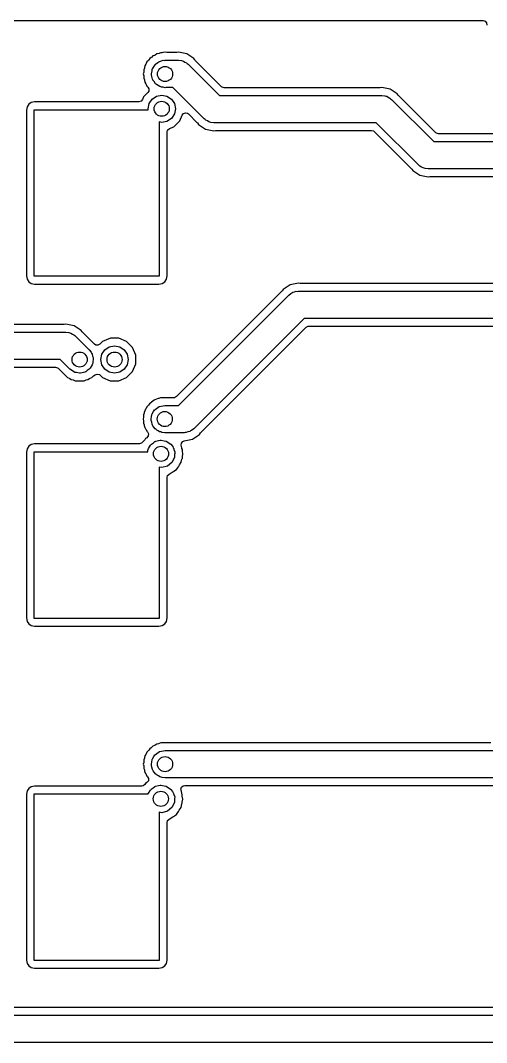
# Model space of a CAD drawing. Extents: x 2.66 to 5.22, y -3.92 to -3.24.
# Drawn here: x 3.123 to 3.431, y -3.92 to -3.244 of the extents above; entities that cross this region are included whole.
import ezdxf

# ---------------------------------------------------------------- set-up
doc = ezdxf.new("R2010")
doc.units = 0
doc.header["$MEASUREMENT"] = 0
doc.layers.add('BLACK', color=7, linetype='CONTINUOUS')

msp = doc.modelspace()

# ---------------------------------------------------------------- linework, layer by layer
at = {"layer": 'BLACK', "linetype": 'CONTINUOUS'}
for p, q in [((2.81354, -3.24409), (3.42871, -3.24409)), ((3.42871, -3.24409), (3.43007, -3.24449)), ((3.43007, -3.24449), (3.431, -3.24557)), ((3.431, -3.24557), (3.43118, -3.24711)), ((3.21303, -3.26615), (3.21182, -3.26696)), ((3.21446, -3.26586), (3.21303, -3.26615)), ((3.21494, -3.26572), (3.21446, -3.26586)), ((3.21562, -3.26543), (3.21494, -3.26572)), ((3.21636, -3.26543), (3.21562, -3.26543)), ((3.21685, -3.26538), (3.21636, -3.26543)), ((3.21853, -3.26505), (3.21685, -3.26538)), ((3.21968, -3.26528), (3.21853, -3.26505)), ((3.22017, -3.26533), (3.21968, -3.26528)), ((3.22567, -3.26533), (3.22017, -3.26533)), ((3.22617, -3.26528), (3.22567, -3.26533)), ((3.22731, -3.26505), (3.22617, -3.26528)), ((3.23281, -3.26615), (3.22731, -3.26505)), ((3.23747, -3.26926), (3.23281, -3.26615)), ((3.2058, -3.27306), (3.20515, -3.27403)), ((3.20603, -3.27262), (3.2058, -3.27306)), ((3.20648, -3.27154), (3.20603, -3.27262)), ((3.20741, -3.27061), (3.20648, -3.27154)), ((3.20772, -3.27023), (3.20741, -3.27061)), ((3.20837, -3.26926), (3.20772, -3.27023)), ((3.20934, -3.26861), (3.20837, -3.26926)), ((3.20972, -3.2683), (3.20934, -3.26861)), ((3.21044, -3.26758), (3.20972, -3.2683)), ((3.21138, -3.26719), (3.21044, -3.26758)), ((3.21182, -3.26696), (3.21138, -3.26719)), ((3.21141, -3.27404), (3.2118, -3.27336)), ((3.2118, -3.27336), (3.21192, -3.27328)), ((3.21192, -3.27328), (3.21202, -3.27312)), ((3.21202, -3.27312), (3.21213, -3.27302)), ((3.21213, -3.27302), (3.2136, -3.27183)), ((3.2136, -3.27183), (3.21427, -3.27157)), ((3.21427, -3.27157), (3.21485, -3.27115)), ((3.21485, -3.27115), (3.21601, -3.2709)), ((3.21601, -3.2709), (3.21711, -3.27048)), ((3.21711, -3.27048), (3.21783, -3.27052)), ((3.21783, -3.27052), (3.21853, -3.27037)), ((3.21853, -3.27037), (3.22731, -3.27037)), ((3.22731, -3.27037), (3.22919, -3.27056)), ((3.22919, -3.27056), (3.22985, -3.27086)), ((3.22985, -3.27086), (3.23055, -3.27097)), ((3.23055, -3.27097), (3.23155, -3.27161)), ((3.23155, -3.27161), (3.23263, -3.2721)), ((3.23263, -3.2721), (3.23311, -3.27263)), ((3.23311, -3.27263), (3.23371, -3.27302)), ((3.23371, -3.27302), (3.25439, -3.2937)), ((3.23812, -3.27023), (3.23747, -3.26926)), ((3.23843, -3.27061), (3.23812, -3.27023)), ((3.25574, -3.28792), (3.23843, -3.27061)), ((3.20428, -3.27838), (3.20405, -3.27953)), ((3.20405, -3.27953), (3.20428, -3.28067)), ((3.20433, -3.27789), (3.20428, -3.27838)), ((3.20478, -3.27565), (3.20433, -3.27672)), ((3.20433, -3.27672), (3.20433, -3.27789)), ((3.20492, -3.27517), (3.20478, -3.27565)), ((3.20515, -3.27403), (3.20492, -3.27517)), ((3.20937, -3.27953), (3.2098, -3.27737)), ((3.20942, -3.27977), (3.20937, -3.27953)), ((3.20938, -3.28), (3.20942, -3.27977)), ((3.2097, -3.28119), (3.20938, -3.28)), ((3.2098, -3.27737), (3.20997, -3.27628)), ((3.20997, -3.27628), (3.21003, -3.27618)), ((3.21003, -3.27618), (3.21006, -3.27606)), ((3.21006, -3.27606), (3.21141, -3.27404)), ((3.20428, -3.28067), (3.20433, -3.28116)), ((3.20433, -3.28116), (3.20433, -3.28233)), ((3.20433, -3.28233), (3.20478, -3.28341)), ((3.20478, -3.28341), (3.20492, -3.28388)), ((3.20492, -3.28388), (3.20515, -3.28503)), ((3.20515, -3.28503), (3.2058, -3.286)), ((3.2058, -3.286), (3.20603, -3.28643)), ((3.20603, -3.28643), (3.20648, -3.28751)), ((3.21006, -3.28299), (3.2097, -3.28119)), ((3.21027, -3.2833), (3.21006, -3.28299)), ((3.21036, -3.28364), (3.21027, -3.2833)), ((3.21112, -3.28458), (3.21036, -3.28364)), ((3.21202, -3.28593), (3.21112, -3.28458)), ((3.21244, -3.28621), (3.21202, -3.28593)), ((3.21273, -3.28656), (3.21244, -3.28621)), ((3.21376, -3.28709), (3.21273, -3.28656)), ((3.21496, -3.28789), (3.21376, -3.28709)), ((3.20711, -3.29171), (3.20427, -3.29455)), ((3.20648, -3.28751), (3.20711, -3.28814)), ((3.20711, -3.28814), (3.20779, -3.28939)), ((3.20769, -3.29081), (3.20711, -3.29171)), ((3.20779, -3.28939), (3.20769, -3.29081)), ((3.21275, -3.29417), (3.21622, -3.29348)), ((3.21557, -3.28802), (3.21496, -3.28789)), ((3.21608, -3.28827), (3.21557, -3.28802)), ((3.21712, -3.28833), (3.21608, -3.28827)), ((3.21622, -3.29348), (3.21968, -3.29417)), ((3.21718, -3.28834), (3.21712, -3.28833)), ((3.21843, -3.28858), (3.21718, -3.28834)), ((3.21896, -3.28848), (3.21843, -3.28858)), ((3.22356, -3.28848), (3.21896, -3.28848)), ((3.24424, -3.30916), (3.22356, -3.28848)), ((3.25439, -3.2937), (3.36181, -3.2937)), ((3.25616, -3.28826), (3.25574, -3.28792)), ((3.25753, -3.28866), (3.25616, -3.28826)), ((3.36017, -3.28866), (3.25753, -3.28866)), ((3.36067, -3.28861), (3.36017, -3.28866)), ((3.36181, -3.28839), (3.36067, -3.28861)), ((3.36731, -3.28948), (3.36181, -3.28839)), ((3.36181, -3.2937), (3.36369, -3.2939)), ((3.36369, -3.2939), (3.36435, -3.29419)), ((3.37197, -3.29259), (3.36731, -3.28948)), ((3.37262, -3.29356), (3.37197, -3.29259)), ((3.37293, -3.29395), (3.37262, -3.29356)), ((3.39743, -3.31845), (3.37293, -3.29395)), ((3.12826, -3.29952), (3.12714, -3.30118)), ((3.12992, -3.2984), (3.12826, -3.29952)), ((3.13214, -3.29796), (3.12992, -3.2984)), ((3.20117, -3.29796), (3.13214, -3.29796)), ((3.20261, -3.29751), (3.20117, -3.29796)), ((3.2035, -3.29641), (3.20261, -3.29751)), ((3.20427, -3.29455), (3.2035, -3.29641)), ((3.20716, -3.30253), (3.20785, -3.29907)), ((3.20785, -3.29907), (3.20981, -3.29613)), ((3.20981, -3.29613), (3.21275, -3.29417)), ((3.21968, -3.29417), (3.22262, -3.29613)), ((3.22262, -3.29613), (3.22458, -3.29907)), ((3.22458, -3.29907), (3.22527, -3.30253)), ((3.36435, -3.29419), (3.36506, -3.2943)), ((3.36506, -3.2943), (3.36605, -3.29495)), ((3.36605, -3.29495), (3.36713, -3.29543)), ((3.36713, -3.29543), (3.36761, -3.29596)), ((3.36761, -3.29596), (3.36821, -3.29635)), ((3.36821, -3.29635), (3.39608, -3.32422)), ((3.12714, -3.30118), (3.1267, -3.3034)), ((3.1267, -3.3034), (3.1267, -3.41314)), ((3.13189, -3.41339), (3.13189, -3.30315)), ((3.13189, -3.30315), (3.20728, -3.30315)), ((3.20728, -3.30315), (3.20716, -3.30253)), ((3.22458, -3.306), (3.22262, -3.30894)), ((3.22527, -3.30253), (3.22458, -3.306)), ((3.22817, -3.31052), (3.22974, -3.30671)), ((3.22974, -3.30671), (3.23063, -3.30561)), ((3.23063, -3.30561), (3.23198, -3.30516)), ((3.23198, -3.30516), (3.23335, -3.30551)), ((3.23335, -3.30551), (3.23385, -3.3059)), ((3.23385, -3.3059), (3.23952, -3.31157)), ((3.21622, -3.31159), (3.21457, -3.31126)), ((3.21457, -3.31126), (3.21457, -3.41339)), ((3.21968, -3.3109), (3.21622, -3.31159)), ((3.22262, -3.30894), (3.21968, -3.3109)), ((3.2242, -3.31448), (3.22817, -3.31052)), ((3.23952, -3.31157), (3.23983, -3.31195)), ((3.23983, -3.31195), (3.24048, -3.31292)), ((3.24048, -3.31292), (3.24514, -3.31603)), ((3.24484, -3.30955), (3.24424, -3.30916)), ((3.24532, -3.31008), (3.24484, -3.30955)), ((3.2464, -3.31056), (3.24532, -3.31008)), ((3.2474, -3.31121), (3.2464, -3.31056)), ((3.24811, -3.31132), (3.2474, -3.31121)), ((3.24876, -3.31161), (3.24811, -3.31132)), ((3.25064, -3.31181), (3.24876, -3.31161)), ((3.35806, -3.31181), (3.25064, -3.31181)), ((3.38593, -3.33968), (3.35806, -3.31181)), ((3.21975, -3.31801), (3.22015, -3.31664)), ((3.21975, -3.41314), (3.21975, -3.31801)), ((3.22015, -3.31664), (3.22131, -3.31568)), ((3.22131, -3.31568), (3.2242, -3.31448)), ((3.24514, -3.31603), (3.25064, -3.31713)), ((3.25064, -3.31713), (3.25179, -3.3169)), ((3.25179, -3.3169), (3.25228, -3.31685)), ((3.25228, -3.31685), (3.35493, -3.31685)), ((3.35493, -3.31685), (3.35629, -3.31725)), ((3.35629, -3.31725), (3.35671, -3.31759)), ((3.35671, -3.31759), (3.38121, -3.34209)), ((3.39785, -3.31878), (3.39743, -3.31845)), ((3.39922, -3.31918), (3.39785, -3.31878)), ((3.47545, -3.31918), (3.39922, -3.31918)), ((3.39608, -3.32422), (3.57835, -3.32422)), ((3.38653, -3.34007), (3.38593, -3.33968)), ((3.38701, -3.3406), (3.38653, -3.34007)), ((3.38809, -3.34109), (3.38701, -3.3406)), ((3.38909, -3.34173), (3.38809, -3.34109)), ((3.38121, -3.34209), (3.38152, -3.34247)), ((3.38152, -3.34247), (3.38217, -3.34344)), ((3.38217, -3.34344), (3.38683, -3.34655)), ((3.38683, -3.34655), (3.39233, -3.34765)), ((3.3898, -3.34184), (3.38909, -3.34173)), ((3.39045, -3.34214), (3.3898, -3.34184)), ((3.39233, -3.34233), (3.39045, -3.34214)), ((3.5746, -3.34233), (3.39233, -3.34233)), ((3.39233, -3.34765), (3.39348, -3.34742)), ((3.39348, -3.34742), (3.39397, -3.34737)), ((3.39397, -3.34737), (3.57146, -3.34737)), ((3.1267, -3.41314), (3.12714, -3.41535)), ((3.12714, -3.41535), (3.12826, -3.41702)), ((3.21457, -3.41339), (3.13189, -3.41339)), ((3.2182, -3.41702), (3.21931, -3.41535)), ((3.21931, -3.41535), (3.21975, -3.41314)), ((3.12826, -3.41702), (3.12992, -3.41813)), ((3.12992, -3.41813), (3.13214, -3.41857)), ((3.13214, -3.41857), (3.21432, -3.41857)), ((3.21432, -3.41857), (3.21653, -3.41813)), ((3.21653, -3.41813), (3.2182, -3.41702)), ((3.29646, -3.42212), (3.29581, -3.42309)), ((3.30113, -3.41901), (3.29646, -3.42212)), ((3.30662, -3.41791), (3.30113, -3.41901)), ((3.30777, -3.41814), (3.30662, -3.41791)), ((3.30826, -3.41819), (3.30777, -3.41814)), ((3.49894, -3.41819), (3.30826, -3.41819)), ((3.2955, -3.42347), (3.22593, -3.49304)), ((3.22728, -3.49882), (3.30022, -3.42588)), ((3.29581, -3.42309), (3.2955, -3.42347)), ((3.30022, -3.42588), (3.30169, -3.42469)), ((3.30169, -3.42469), (3.30236, -3.42443)), ((3.30236, -3.42443), (3.30294, -3.42401)), ((3.30294, -3.42401), (3.3041, -3.42376)), ((3.3041, -3.42376), (3.30521, -3.42334)), ((3.30521, -3.42334), (3.30592, -3.42338)), ((3.30592, -3.42338), (3.30662, -3.42323)), ((3.30662, -3.42323), (3.50058, -3.42323)), ((3.31038, -3.44134), (3.23744, -3.51428)), ((3.49683, -3.44134), (3.31038, -3.44134)), ((3.15124, -3.44535), (3.01747, -3.44535)), ((3.15173, -3.44531), (3.15124, -3.44535)), ((3.15287, -3.44508), (3.15173, -3.44531)), ((3.15837, -3.44617), (3.15287, -3.44508)), ((3.16304, -3.44929), (3.15837, -3.44617)), ((3.16368, -3.45026), (3.16304, -3.44929)), ((3.24216, -3.51668), (3.31172, -3.44712)), ((3.31172, -3.44712), (3.31297, -3.44644)), ((3.31297, -3.44644), (3.31351, -3.44638)), ((3.31351, -3.44638), (3.4937, -3.44638)), ((3.01434, -3.45039), (3.15287, -3.45039)), ((3.15287, -3.45039), (3.15476, -3.45059)), ((3.15476, -3.45059), (3.15541, -3.45088)), ((3.15541, -3.45088), (3.15612, -3.451)), ((3.15612, -3.451), (3.15711, -3.45164)), ((3.15711, -3.45164), (3.1582, -3.45212)), ((3.1582, -3.45212), (3.15868, -3.45266)), ((3.15868, -3.45266), (3.15928, -3.45305)), ((3.15928, -3.45305), (3.16833, -3.4621)), ((3.164, -3.45064), (3.16368, -3.45026)), ((3.1717, -3.45834), (3.164, -3.45064)), ((3.18224, -3.45441), (3.17706, -3.45656)), ((3.18784, -3.45441), (3.18224, -3.45441)), ((3.19302, -3.45656), (3.18784, -3.45441)), ((3.16833, -3.4621), (3.16833, -3.4621)), ((3.16833, -3.4621), (3.16833, -3.4621)), ((3.16833, -3.4621), (3.16952, -3.46357)), ((3.1726, -3.45892), (3.1717, -3.45834)), ((3.17402, -3.45903), (3.1726, -3.45892)), ((3.17527, -3.45834), (3.17402, -3.45903)), ((3.17706, -3.45656), (3.17527, -3.45834)), ((3.17667, -3.46504), (3.17864, -3.4621)), ((3.17864, -3.4621), (3.18157, -3.46014)), ((3.18157, -3.46014), (3.18504, -3.45945)), ((3.18504, -3.45945), (3.1885, -3.46014)), ((3.1885, -3.46014), (3.19144, -3.4621)), ((3.19144, -3.4621), (3.19341, -3.46504)), ((3.19699, -3.46052), (3.19302, -3.45656)), ((3.19913, -3.4657), (3.19699, -3.46052)), ((3.14912, -3.4685), (3.01059, -3.4685)), ((3.15553, -3.47491), (3.14912, -3.4685)), ((3.16952, -3.46357), (3.1698, -3.4643)), ((3.1698, -3.4643), (3.17029, -3.46504)), ((3.17029, -3.46504), (3.17052, -3.46617)), ((3.17052, -3.46617), (3.17087, -3.46709)), ((3.17073, -3.46977), (3.17068, -3.47085)), ((3.17098, -3.4685), (3.17073, -3.46977)), ((3.17087, -3.46709), (3.17084, -3.46777)), ((3.17084, -3.46777), (3.17098, -3.4685)), ((3.17598, -3.4685), (3.17667, -3.46504)), ((3.17667, -3.47197), (3.17598, -3.4685)), ((3.19341, -3.46504), (3.19409, -3.4685)), ((3.19409, -3.4685), (3.19341, -3.47197)), ((3.19913, -3.47131), (3.19913, -3.4657)), ((3.01222, -3.47354), (3.14599, -3.47354)), ((3.14599, -3.47354), (3.14735, -3.47394)), ((3.14735, -3.47394), (3.14777, -3.47428)), ((3.14777, -3.47428), (3.15395, -3.48045)), ((3.15846, -3.47687), (3.15553, -3.47491)), ((3.15553, -3.47491), (3.15553, -3.47491)), ((3.16604, -3.47657), (3.16571, -3.47666)), ((3.16698, -3.47581), (3.16604, -3.47657)), ((3.16833, -3.47491), (3.16698, -3.47581)), ((3.16861, -3.47449), (3.16833, -3.47491)), ((3.16897, -3.4742), (3.16861, -3.47449)), ((3.16949, -3.47317), (3.16897, -3.4742)), ((3.17029, -3.47197), (3.16949, -3.47317)), ((3.17042, -3.47136), (3.17029, -3.47197)), ((3.17068, -3.47085), (3.17042, -3.47136)), ((3.17864, -3.47491), (3.17667, -3.47197)), ((3.18157, -3.47687), (3.17864, -3.47491)), ((3.19144, -3.47491), (3.1885, -3.47687)), ((3.19341, -3.47197), (3.19144, -3.47491)), ((3.19302, -3.48045), (3.19699, -3.47649)), ((3.19699, -3.47649), (3.19913, -3.47131)), ((3.15395, -3.48045), (3.15502, -3.4809)), ((3.15502, -3.4809), (3.15546, -3.48113)), ((3.15546, -3.48113), (3.15643, -3.48178)), ((3.15643, -3.48178), (3.15757, -3.48201)), ((3.15757, -3.48201), (3.15805, -3.48215)), ((3.15805, -3.48215), (3.15903, -3.48256)), ((3.15859, -3.47689), (3.15846, -3.47687)), ((3.15868, -3.47696), (3.15859, -3.47689)), ((3.15977, -3.47713), (3.15868, -3.47696)), ((3.15903, -3.48256), (3.16483, -3.48256)), ((3.16193, -3.47756), (3.15977, -3.47713)), ((3.16217, -3.47751), (3.16193, -3.47756)), ((3.1624, -3.47755), (3.16217, -3.47751)), ((3.16359, -3.47723), (3.1624, -3.47755)), ((3.16539, -3.47687), (3.16359, -3.47723)), ((3.16483, -3.48256), (3.16581, -3.48215)), ((3.16571, -3.47666), (3.16539, -3.47687)), ((3.16581, -3.48215), (3.16628, -3.48201)), ((3.16628, -3.48201), (3.16743, -3.48178)), ((3.16743, -3.48178), (3.1684, -3.48113)), ((3.1684, -3.48113), (3.16883, -3.4809)), ((3.16883, -3.4809), (3.16991, -3.48045)), ((3.16991, -3.48045), (3.17074, -3.47963)), ((3.17074, -3.47963), (3.17112, -3.47931)), ((3.17112, -3.47931), (3.17228, -3.47854)), ((3.17228, -3.47854), (3.17363, -3.47812)), ((3.17363, -3.47812), (3.175, -3.47849)), ((3.175, -3.47849), (3.17546, -3.47885)), ((3.17546, -3.47885), (3.17706, -3.48045)), ((3.17706, -3.48045), (3.18214, -3.48256)), ((3.18504, -3.47756), (3.18157, -3.47687)), ((3.18214, -3.48256), (3.18794, -3.48256)), ((3.1885, -3.47687), (3.18504, -3.47756)), ((3.18794, -3.48256), (3.19302, -3.48045)), ((3.20942, -3.49675), (3.20904, -3.49706)), ((3.21024, -3.49593), (3.20942, -3.49675)), ((3.21132, -3.49548), (3.21024, -3.49593)), ((3.21176, -3.49525), (3.21132, -3.49548)), ((3.21273, -3.4946), (3.21176, -3.49525)), ((3.21387, -3.49437), (3.21273, -3.4946)), ((3.21435, -3.49423), (3.21387, -3.49437)), ((3.21542, -3.49378), (3.21435, -3.49423)), ((3.22415, -3.49378), (3.21542, -3.49378)), ((3.22469, -3.49372), (3.22415, -3.49378)), ((3.22593, -3.49304), (3.22469, -3.49372)), ((3.20472, -3.50352), (3.20458, -3.50399)), ((3.20495, -3.50237), (3.20472, -3.50352)), ((3.2056, -3.5014), (3.20495, -3.50237)), ((3.20583, -3.50097), (3.2056, -3.5014)), ((3.20628, -3.49989), (3.20583, -3.50097)), ((3.2071, -3.49906), (3.20628, -3.49989)), ((3.20742, -3.49868), (3.2071, -3.49906)), ((3.20807, -3.49771), (3.20742, -3.49868)), ((3.20904, -3.49706), (3.20807, -3.49771)), ((3.20986, -3.50441), (3.21089, -3.50288)), ((3.21089, -3.50288), (3.2115, -3.50181)), ((3.2115, -3.50181), (3.21169, -3.50168)), ((3.21169, -3.50168), (3.21183, -3.50147)), ((3.21183, -3.50147), (3.21366, -3.50025)), ((3.21366, -3.50025), (3.21455, -3.4996)), ((3.21455, -3.4996), (3.21466, -3.49958)), ((3.21466, -3.49958), (3.21476, -3.49951)), ((3.21476, -3.49951), (3.21823, -3.49882)), ((3.21823, -3.49882), (3.22728, -3.49882)), ((3.20409, -3.50673), (3.20386, -3.50787)), ((3.20386, -3.50787), (3.20409, -3.50902)), ((3.20413, -3.50624), (3.20409, -3.50673)), ((3.20409, -3.50902), (3.20413, -3.50951)), ((3.20458, -3.50399), (3.20413, -3.50507)), ((3.20413, -3.50507), (3.20413, -3.50624)), ((3.20413, -3.50951), (3.20413, -3.51068)), ((3.20917, -3.50787), (3.20949, -3.50628)), ((3.20927, -3.50836), (3.20917, -3.50787)), ((3.20922, -3.50882), (3.20927, -3.50836)), ((3.20958, -3.50992), (3.20922, -3.50882)), ((3.20949, -3.50628), (3.20962, -3.50508)), ((3.20986, -3.51134), (3.20958, -3.50992)), ((3.20962, -3.50508), (3.20979, -3.50478)), ((3.20979, -3.50478), (3.20986, -3.50441)), ((3.20413, -3.51068), (3.20458, -3.51176)), ((3.20458, -3.51176), (3.20472, -3.51223)), ((3.20472, -3.51223), (3.20495, -3.51337)), ((3.20495, -3.51337), (3.2056, -3.51434)), ((3.2056, -3.51434), (3.20583, -3.51478)), ((3.20583, -3.51478), (3.20628, -3.51586)), ((3.20628, -3.51586), (3.20673, -3.51631)), ((3.20673, -3.51631), (3.20741, -3.51756)), ((3.21021, -3.51186), (3.20986, -3.51134)), ((3.21039, -3.5124), (3.21021, -3.51186)), ((3.21111, -3.5132), (3.21039, -3.5124)), ((3.21183, -3.51428), (3.21111, -3.5132)), ((3.21245, -3.5147), (3.21183, -3.51428)), ((3.21291, -3.5152), (3.21245, -3.5147)), ((3.21381, -3.5156), (3.21291, -3.5152)), ((3.21476, -3.51624), (3.21381, -3.5156)), ((3.21563, -3.51641), (3.21476, -3.51624)), ((3.21635, -3.51673), (3.21563, -3.51641)), ((3.21823, -3.51693), (3.21635, -3.51673)), ((3.23103, -3.51693), (3.21823, -3.51693)), ((3.23173, -3.51678), (3.23103, -3.51693)), ((3.23245, -3.51682), (3.23173, -3.51678)), ((3.23356, -3.51639), (3.23245, -3.51682)), ((3.23472, -3.51615), (3.23356, -3.51639)), ((3.2353, -3.51573), (3.23472, -3.51615)), ((3.23597, -3.51547), (3.2353, -3.51573)), ((3.23744, -3.51428), (3.23597, -3.51547)), ((3.2412, -3.51804), (3.24184, -3.51707)), ((3.24184, -3.51707), (3.24216, -3.51668)), ((3.20295, -3.52389), (3.20152, -3.52434)), ((3.20364, -3.52304), (3.20295, -3.52389)), ((3.20464, -3.52204), (3.20364, -3.52304)), ((3.20495, -3.52166), (3.20464, -3.52204)), ((3.2056, -3.52069), (3.20495, -3.52166)), ((3.20635, -3.52019), (3.2056, -3.52069)), ((3.20731, -3.51897), (3.20635, -3.52019)), ((3.20741, -3.51756), (3.20731, -3.51897)), ((3.20936, -3.52445), (3.2107, -3.52355)), ((3.2107, -3.52355), (3.21165, -3.52278)), ((3.21165, -3.52278), (3.21198, -3.52269)), ((3.21198, -3.52269), (3.21229, -3.52249)), ((3.21229, -3.52249), (3.2141, -3.52213)), ((3.2141, -3.52213), (3.21528, -3.52181)), ((3.21528, -3.52181), (3.21551, -3.52185)), ((3.21551, -3.52185), (3.21576, -3.5218)), ((3.21576, -3.5218), (3.21792, -3.52223)), ((3.21792, -3.52223), (3.219, -3.5224)), ((3.219, -3.5224), (3.2191, -3.52246)), ((3.2191, -3.52246), (3.21922, -3.52249)), ((3.21922, -3.52249), (3.22216, -3.52445)), ((3.22911, -3.5252), (3.22924, -3.52378)), ((3.22924, -3.52378), (3.23011, -3.52266)), ((3.23011, -3.52266), (3.23109, -3.52223)), ((3.23109, -3.52223), (3.23653, -3.52115)), ((3.23653, -3.52115), (3.2412, -3.51804)), ((3.12714, -3.52756), (3.1267, -3.52978)), ((3.1267, -3.52978), (3.1267, -3.63952)), ((3.12826, -3.52589), (3.12714, -3.52756)), ((3.12992, -3.52478), (3.12826, -3.52589)), ((3.13214, -3.52434), (3.12992, -3.52478)), ((3.13189, -3.63976), (3.13189, -3.52953)), ((3.13189, -3.52953), (3.20696, -3.52953)), ((3.20152, -3.52434), (3.13214, -3.52434)), ((3.20696, -3.52953), (3.20701, -3.52851)), ((3.20701, -3.52851), (3.20727, -3.528)), ((3.20727, -3.528), (3.20739, -3.52739)), ((3.20739, -3.52739), (3.2082, -3.52618)), ((3.2082, -3.52618), (3.20872, -3.52515)), ((3.20872, -3.52515), (3.20908, -3.52486)), ((3.20908, -3.52486), (3.20936, -3.52445)), ((3.22216, -3.52445), (3.22229, -3.52458)), ((3.22229, -3.52458), (3.22348, -3.52605)), ((3.22348, -3.52605), (3.22383, -3.52694)), ((3.22383, -3.52694), (3.22412, -3.52739)), ((3.22412, -3.52739), (3.22426, -3.52807)), ((3.22426, -3.52807), (3.22483, -3.52957)), ((3.22483, -3.52957), (3.22478, -3.53067)), ((3.22478, -3.53067), (3.22481, -3.53085)), ((3.22947, -3.52699), (3.22911, -3.5252)), ((3.22961, -3.52746), (3.22947, -3.52699)), ((3.22985, -3.52805), (3.22961, -3.52746)), ((3.22985, -3.52868), (3.22985, -3.52805)), ((3.2299, -3.52917), (3.22985, -3.52868)), ((3.23026, -3.53098), (3.2299, -3.52917)), ((3.22293, -3.53668), (3.22, -3.53905)), ((3.22464, -3.53333), (3.22293, -3.53668)), ((3.22475, -3.53117), (3.22464, -3.53333)), ((3.22481, -3.53085), (3.22475, -3.53117)), ((3.22803, -3.53819), (3.22917, -3.53648)), ((3.22917, -3.53648), (3.22957, -3.53447)), ((3.22957, -3.53447), (3.22971, -3.534)), ((3.22971, -3.534), (3.22985, -3.53366)), ((3.22985, -3.53329), (3.2299, -3.53279)), ((3.22985, -3.53366), (3.22985, -3.53329)), ((3.2299, -3.53279), (3.23026, -3.53098)), ((3.21636, -3.54003), (3.21457, -3.53974)), ((3.21457, -3.53974), (3.21457, -3.63976)), ((3.22, -3.53905), (3.21636, -3.54003)), ((3.22125, -3.54436), (3.2231, -3.54312)), ((3.2231, -3.54312), (3.22353, -3.54289)), ((3.22353, -3.54289), (3.22374, -3.5428)), ((3.22374, -3.5428), (3.2239, -3.54264)), ((3.2239, -3.54264), (3.22428, -3.54233)), ((3.22428, -3.54233), (3.22605, -3.54115)), ((3.22605, -3.54115), (3.22723, -3.53938)), ((3.22723, -3.53938), (3.22755, -3.539)), ((3.22755, -3.539), (3.22771, -3.53884)), ((3.22771, -3.53884), (3.22779, -3.53863)), ((3.22779, -3.53863), (3.22803, -3.53819)), ((3.21975, -3.54665), (3.22015, -3.54529)), ((3.21975, -3.63952), (3.21975, -3.54665)), ((3.22015, -3.54529), (3.22099, -3.54457)), ((3.22097, -3.54454), (3.22119, -3.54439)), ((3.22099, -3.54457), (3.22097, -3.54454)), ((3.22119, -3.54439), (3.22123, -3.54436)), ((3.22123, -3.54436), (3.22125, -3.54436)), ((3.1267, -3.63952), (3.12714, -3.64173)), ((3.12714, -3.64173), (3.12826, -3.6434)), ((3.12826, -3.6434), (3.12992, -3.64451)), ((3.12992, -3.64451), (3.13214, -3.64495)), ((3.21457, -3.63976), (3.13189, -3.63976)), ((3.13214, -3.64495), (3.21432, -3.64495)), ((3.21432, -3.64495), (3.21653, -3.64451)), ((3.21653, -3.64451), (3.2182, -3.6434)), ((3.2182, -3.6434), (3.21931, -3.64173)), ((3.21931, -3.64173), (3.21975, -3.63952)), ((3.20826, -3.72606), (3.20762, -3.72703)), ((3.20923, -3.72541), (3.20826, -3.72606)), ((3.20962, -3.7251), (3.20923, -3.72541)), ((3.21044, -3.72427), (3.20962, -3.7251)), ((3.21152, -3.72383), (3.21044, -3.72427)), ((3.21196, -3.72359), (3.21152, -3.72383)), ((3.21293, -3.72294), (3.21196, -3.72359)), ((3.21407, -3.72272), (3.21293, -3.72294)), ((3.21454, -3.72257), (3.21407, -3.72272)), ((3.21562, -3.72213), (3.21454, -3.72257)), ((3.43376, -3.72213), (3.21562, -3.72213)), ((3.20478, -3.73234), (3.20433, -3.73342)), ((3.20433, -3.73342), (3.20433, -3.73458)), ((3.20492, -3.73187), (3.20478, -3.73234)), ((3.20515, -3.73072), (3.20492, -3.73187)), ((3.2058, -3.72975), (3.20515, -3.73072)), ((3.20603, -3.72931), (3.2058, -3.72975)), ((3.20648, -3.72824), (3.20603, -3.72931)), ((3.2073, -3.72741), (3.20648, -3.72824)), ((3.20762, -3.72703), (3.2073, -3.72741)), ((3.20969, -3.73463), (3.20981, -3.73342)), ((3.20981, -3.73342), (3.20999, -3.73312)), ((3.20999, -3.73312), (3.21006, -3.73276)), ((3.21006, -3.73276), (3.21108, -3.73122)), ((3.21108, -3.73122), (3.2117, -3.73016)), ((3.2117, -3.73016), (3.21188, -3.73003)), ((3.21188, -3.73003), (3.21202, -3.72982)), ((3.21202, -3.72982), (3.21385, -3.72859)), ((3.21385, -3.72859), (3.21474, -3.72795)), ((3.21474, -3.72795), (3.21486, -3.72792)), ((3.21486, -3.72792), (3.21496, -3.72785)), ((3.21496, -3.72785), (3.21843, -3.72717)), ((3.21843, -3.72717), (3.60137, -3.72717)), ((3.20428, -3.73508), (3.20405, -3.73622)), ((3.20405, -3.73622), (3.20428, -3.73737)), ((3.20433, -3.73458), (3.20428, -3.73508)), ((3.20428, -3.73737), (3.20433, -3.73786)), ((3.20433, -3.73786), (3.20433, -3.73902)), ((3.20433, -3.73902), (3.20478, -3.7401)), ((3.20478, -3.7401), (3.20492, -3.74058)), ((3.20937, -3.73622), (3.20969, -3.73463)), ((3.20947, -3.73671), (3.20937, -3.73622)), ((3.20942, -3.73717), (3.20947, -3.73671)), ((3.20978, -3.73827), (3.20942, -3.73717)), ((3.21006, -3.73969), (3.20978, -3.73827)), ((3.21041, -3.74021), (3.21006, -3.73969)), ((3.21058, -3.74075), (3.21041, -3.74021)), ((3.20492, -3.74058), (3.20515, -3.74172)), ((3.20515, -3.74172), (3.2058, -3.74269)), ((3.2058, -3.74269), (3.20603, -3.74313)), ((3.20603, -3.74313), (3.20648, -3.7442)), ((3.20648, -3.7442), (3.2068, -3.74452)), ((3.2068, -3.74452), (3.20748, -3.74577)), ((3.20748, -3.74577), (3.20738, -3.74719)), ((3.2113, -3.74155), (3.21058, -3.74075)), ((3.21202, -3.74262), (3.2113, -3.74155)), ((3.21265, -3.74304), (3.21202, -3.74262)), ((3.2131, -3.74355), (3.21265, -3.74304)), ((3.214, -3.74395), (3.2131, -3.74355)), ((3.21496, -3.74459), (3.214, -3.74395)), ((3.21583, -3.74476), (3.21496, -3.74459)), ((3.21654, -3.74508), (3.21583, -3.74476)), ((3.21843, -3.74528), (3.21654, -3.74508)), ((3.60512, -3.74528), (3.21843, -3.74528)), ((3.12826, -3.75227), (3.12714, -3.75394)), ((3.12992, -3.75116), (3.12826, -3.75227)), ((3.13214, -3.75072), (3.12992, -3.75116)), ((3.20302, -3.75072), (3.13214, -3.75072)), ((3.20402, -3.75051), (3.20302, -3.75072)), ((3.20511, -3.7496), (3.20402, -3.75051)), ((3.20551, -3.749), (3.20511, -3.7496)), ((3.20641, -3.7484), (3.20551, -3.749)), ((3.20738, -3.74719), (3.20641, -3.7484)), ((3.20811, -3.7545), (3.20863, -3.75347)), ((3.20863, -3.75347), (3.20899, -3.75318)), ((3.20899, -3.75318), (3.20927, -3.75276)), ((3.20927, -3.75276), (3.21062, -3.75186)), ((3.21062, -3.75186), (3.21156, -3.7511)), ((3.21156, -3.7511), (3.2119, -3.75101)), ((3.2119, -3.75101), (3.21221, -3.7508)), ((3.21221, -3.7508), (3.21401, -3.75044)), ((3.21401, -3.75044), (3.2152, -3.75012)), ((3.2152, -3.75012), (3.21543, -3.75016)), ((3.21543, -3.75016), (3.21567, -3.75011)), ((3.21567, -3.75011), (3.21783, -3.75054)), ((3.21783, -3.75054), (3.21892, -3.75071)), ((3.21892, -3.75071), (3.21901, -3.75078)), ((3.21901, -3.75078), (3.21914, -3.7508)), ((3.21914, -3.7508), (3.22207, -3.75276)), ((3.22207, -3.75276), (3.22224, -3.75293)), ((3.22224, -3.75293), (3.22343, -3.7544)), ((3.22896, -3.75288), (3.22933, -3.75151)), ((3.2291, -3.75332), (3.22896, -3.75288)), ((3.22902, -3.75334), (3.2291, -3.75332)), ((3.22943, -3.75542), (3.22902, -3.75334)), ((3.22933, -3.75151), (3.23039, -3.75056)), ((3.23039, -3.75056), (3.23148, -3.75031)), ((3.23148, -3.75031), (3.60348, -3.75031)), ((3.12714, -3.75394), (3.1267, -3.75615)), ((3.1267, -3.75615), (3.1267, -3.86589)), ((3.13189, -3.86614), (3.13189, -3.75591)), ((3.13189, -3.75591), (3.20727, -3.75591)), ((3.20727, -3.75591), (3.20731, -3.7557)), ((3.20731, -3.7557), (3.20811, -3.7545)), ((3.22343, -3.7544), (3.22379, -3.75532)), ((3.22379, -3.75532), (3.22404, -3.7557)), ((3.22404, -3.7557), (3.22415, -3.75628)), ((3.22415, -3.75628), (3.22478, -3.75791)), ((3.22471, -3.75925), (3.22458, -3.76167)), ((3.22473, -3.75917), (3.22471, -3.75925)), ((3.22478, -3.75791), (3.22472, -3.75912)), ((3.22472, -3.75912), (3.22473, -3.75917)), ((3.22957, -3.7559), (3.22943, -3.75542)), ((3.22977, -3.75636), (3.22957, -3.7559)), ((3.22977, -3.75687), (3.22977, -3.75636)), ((3.22981, -3.75736), (3.22977, -3.75687)), ((3.23021, -3.75933), (3.22981, -3.75736)), ((3.22981, -3.7613), (3.23021, -3.75933)), ((3.21995, -3.7674), (3.21631, -3.76837)), ((3.22287, -3.76503), (3.21995, -3.7674)), ((3.22458, -3.76167), (3.22287, -3.76503)), ((3.22731, -3.76753), (3.22762, -3.76715)), ((3.22762, -3.76715), (3.22785, -3.76672)), ((3.22785, -3.76672), (3.22911, -3.76483)), ((3.22911, -3.76483), (3.22956, -3.7626)), ((3.22956, -3.7626), (3.2297, -3.76213)), ((3.2297, -3.76213), (3.22977, -3.76197)), ((3.22977, -3.76179), (3.22981, -3.7613)), ((3.22977, -3.76197), (3.22977, -3.76179)), ((3.21631, -3.76837), (3.21457, -3.7681)), ((3.21457, -3.7681), (3.21457, -3.86614)), ((3.21975, -3.77499), (3.22015, -3.77363)), ((3.22015, -3.77363), (3.22095, -3.77294)), ((3.22092, -3.77289), (3.22322, -3.77135)), ((3.22095, -3.77294), (3.22092, -3.77289)), ((3.22322, -3.77135), (3.22366, -3.77112)), ((3.22366, -3.77112), (3.22404, -3.7708)), ((3.22404, -3.7708), (3.226, -3.76949)), ((3.226, -3.76949), (3.22731, -3.76753)), ((3.21975, -3.86589), (3.21975, -3.77499)), ((3.1267, -3.86589), (3.12714, -3.86811)), ((3.12714, -3.86811), (3.12826, -3.86977)), ((3.21457, -3.86614), (3.13189, -3.86614)), ((3.2182, -3.86977), (3.21931, -3.86811)), ((3.21931, -3.86811), (3.21975, -3.86589)), ((3.12826, -3.86977), (3.12992, -3.87089)), ((3.12992, -3.87089), (3.13214, -3.87133)), ((3.13214, -3.87133), (3.21432, -3.87133)), ((3.21432, -3.87133), (3.21653, -3.87089)), ((3.21653, -3.87089), (3.2182, -3.86977)), ((2.87186, -3.90236), (3.45097, -3.90236)), ((3.44784, -3.89732), (3.02214, -3.89732)), ((3.45472, -3.92047), (2.86811, -3.92047))]:
    msp.add_line(p, q, dxfattribs=at)
at = {"layer": 'BLACK'}
for centre in [(3.21843, -3.27953), (3.21622, -3.30253), (3.16193, -3.4685), (3.18504, -3.4685), (3.21823, -3.50787), (3.21576, -3.53085), (3.21843, -3.73622), (3.21567, -3.75917)]:
    msp.add_circle(centre, 0.005, dxfattribs=at)

doc.saveas('drawing.dxf')
